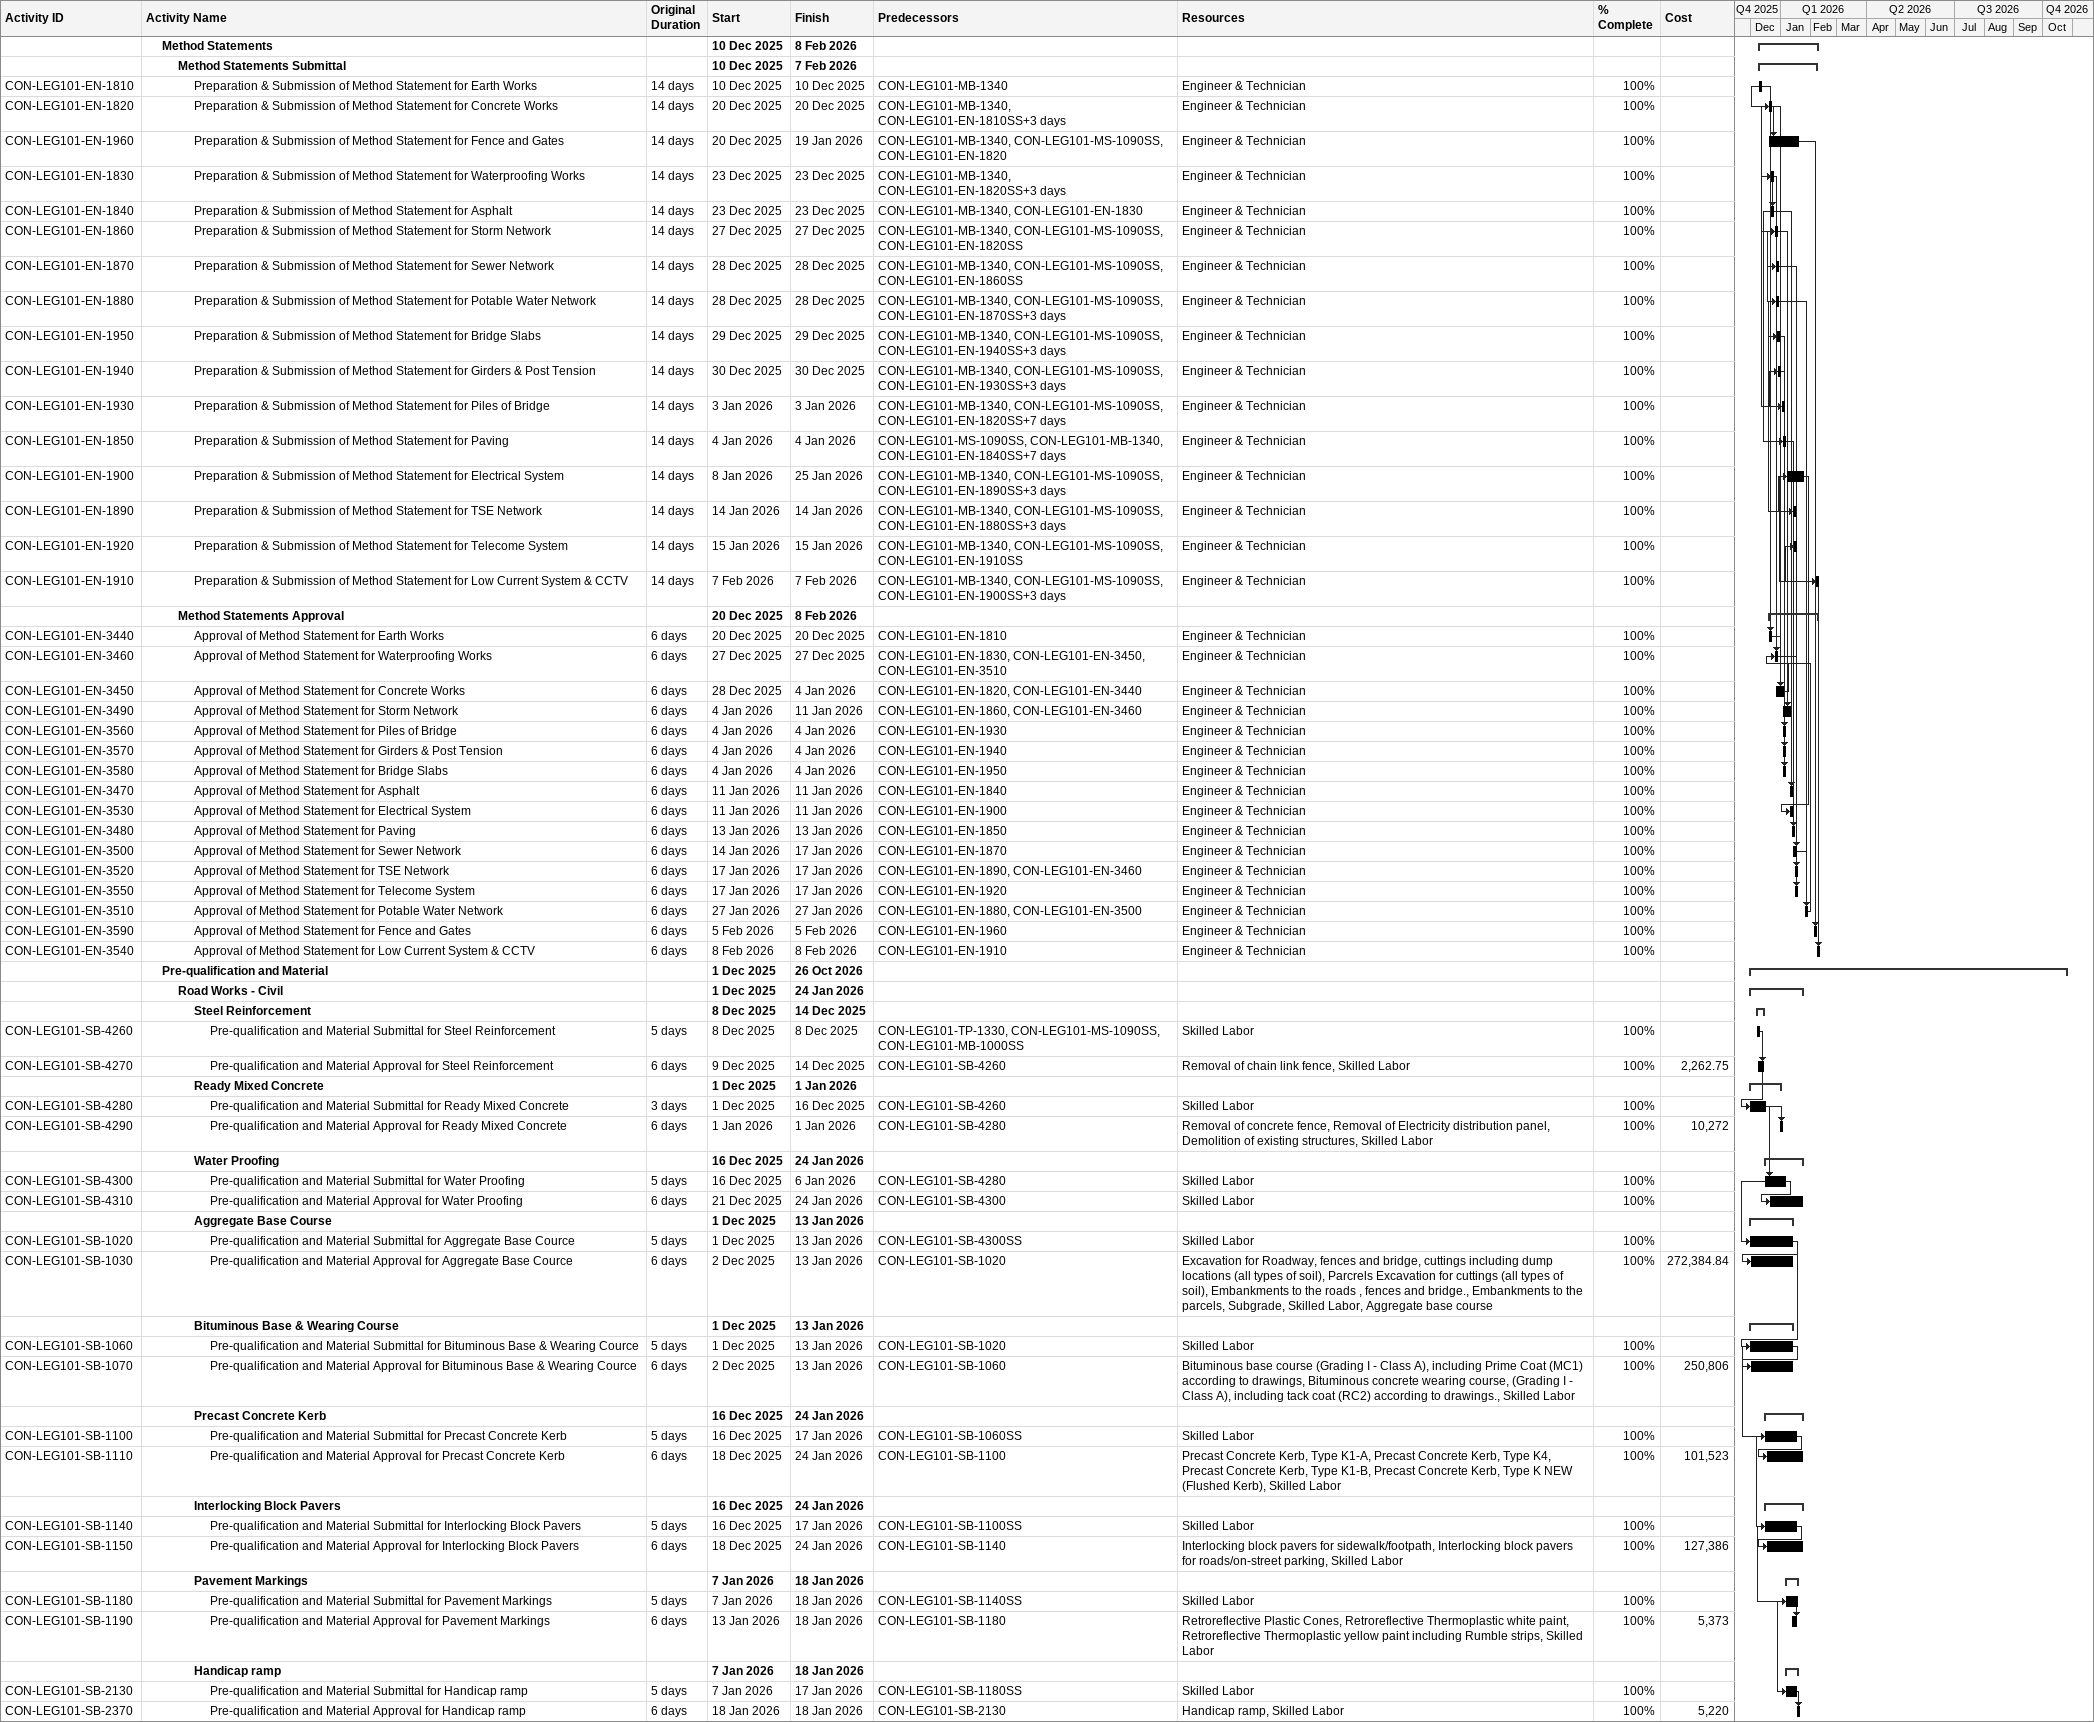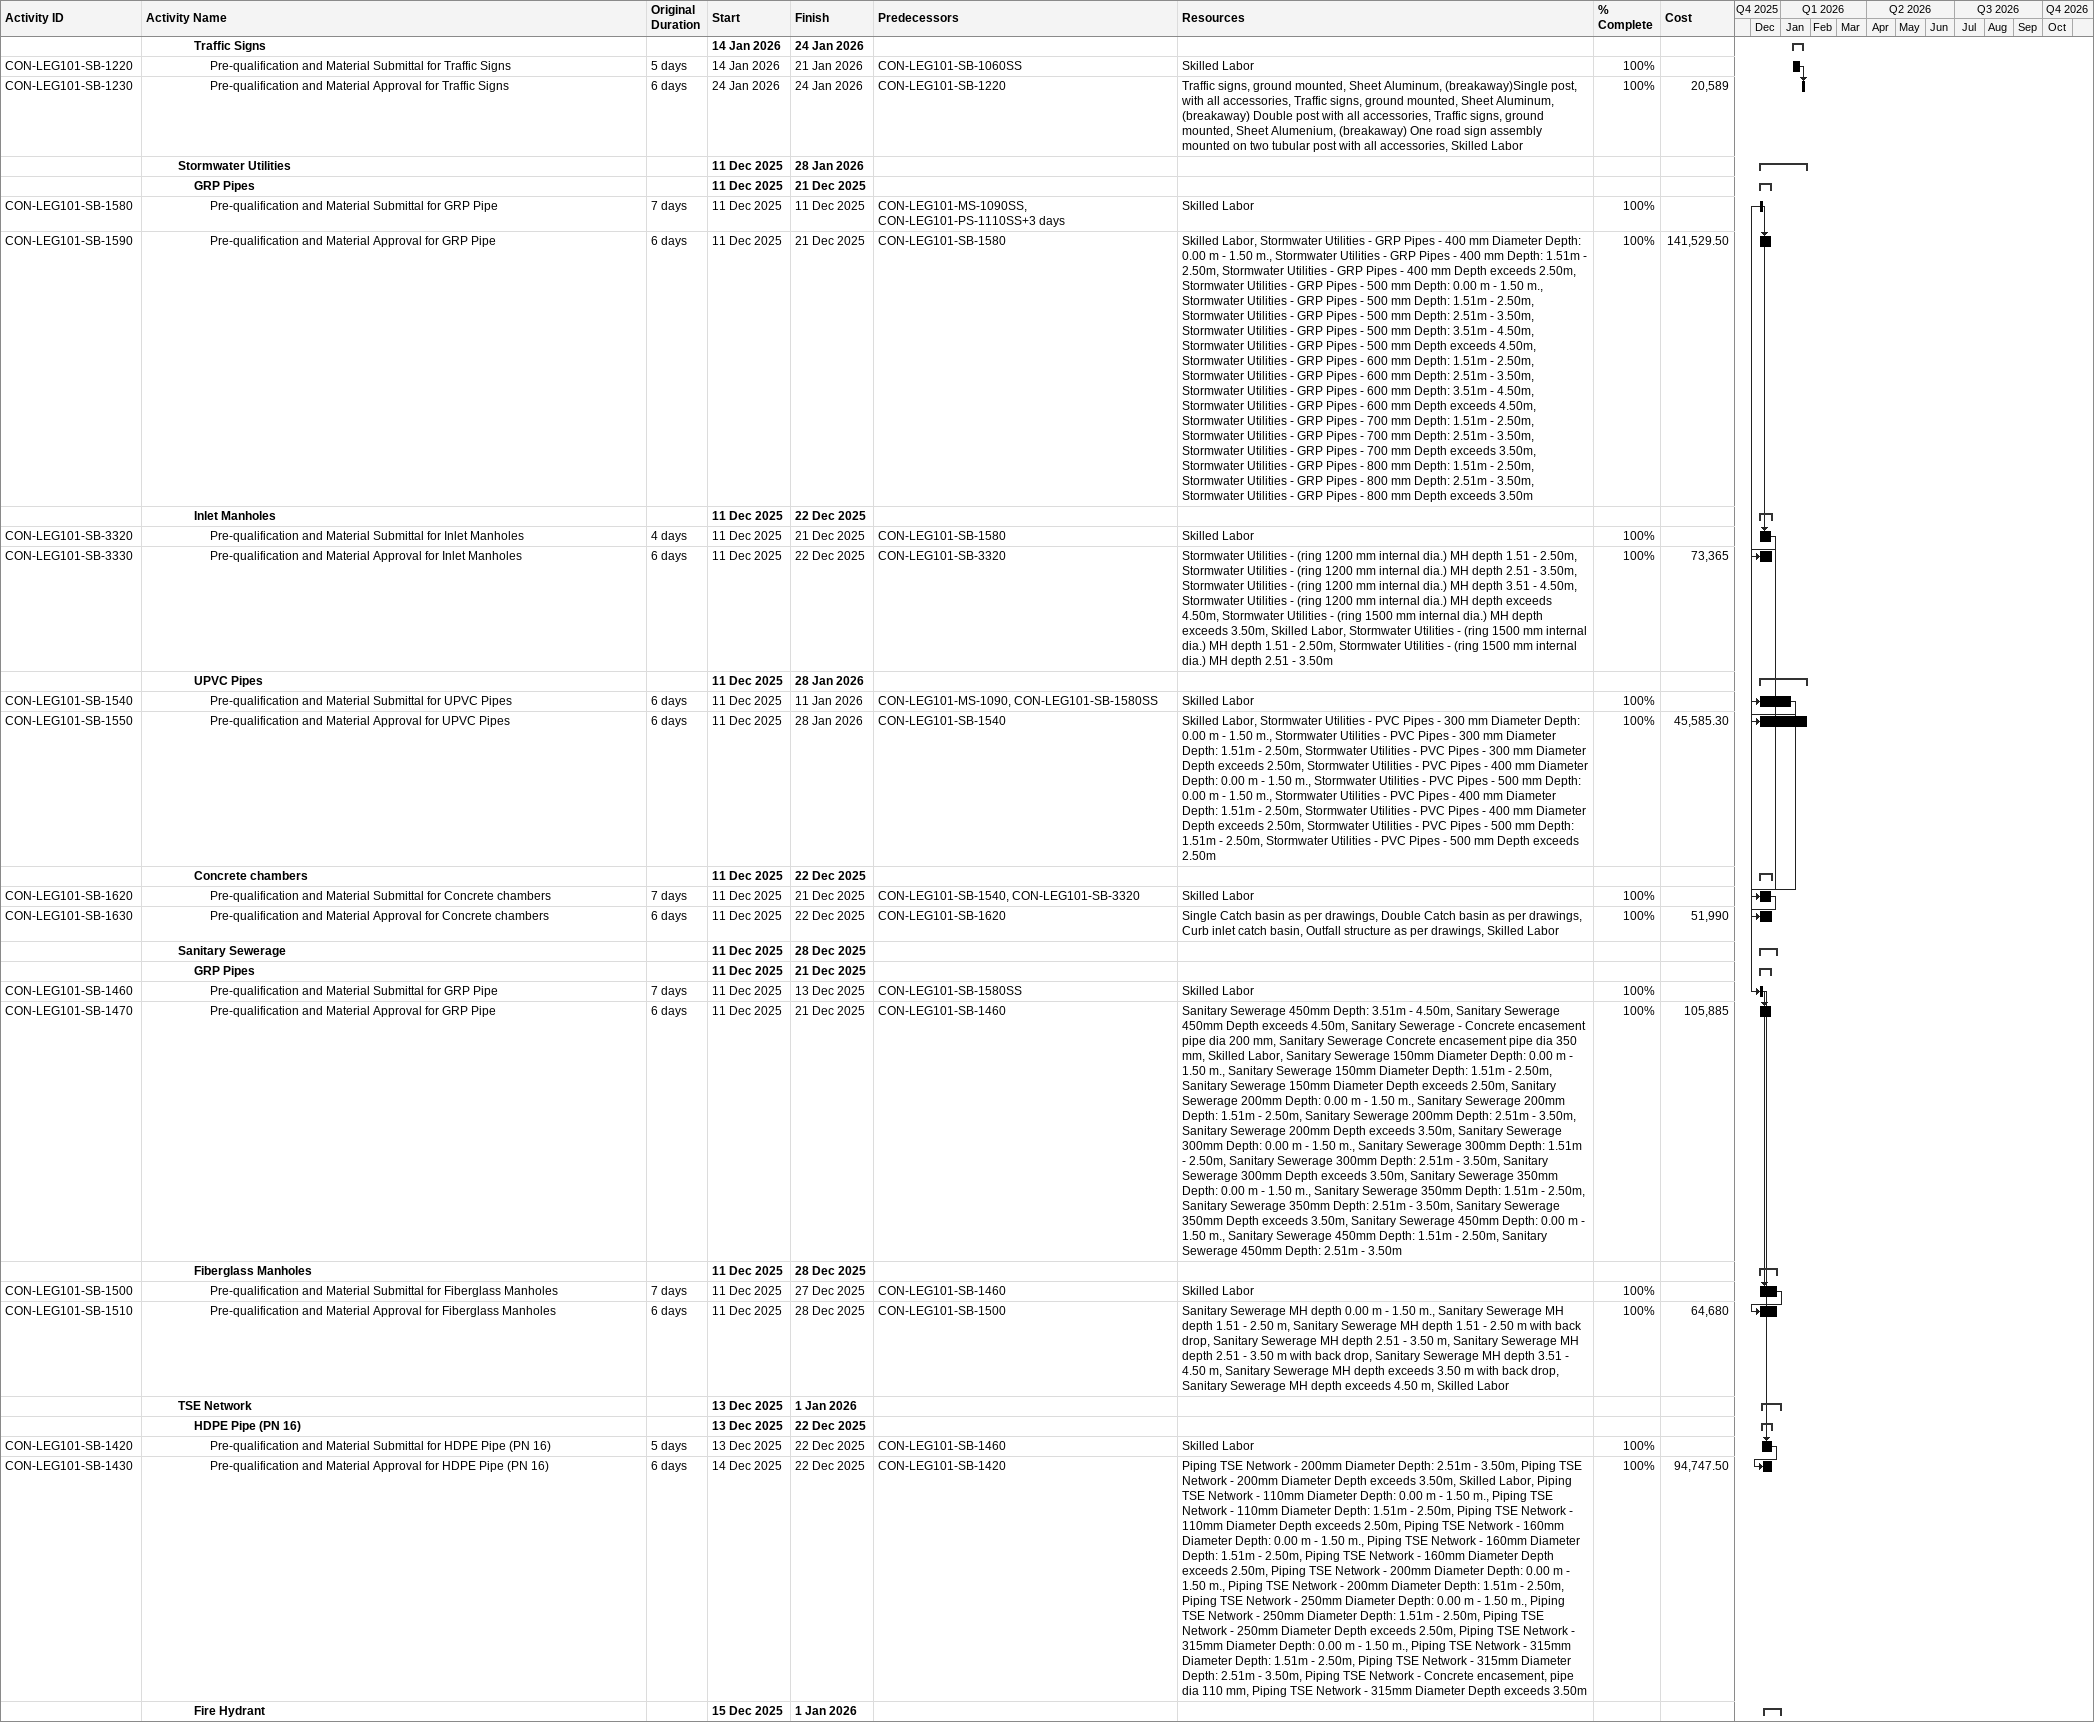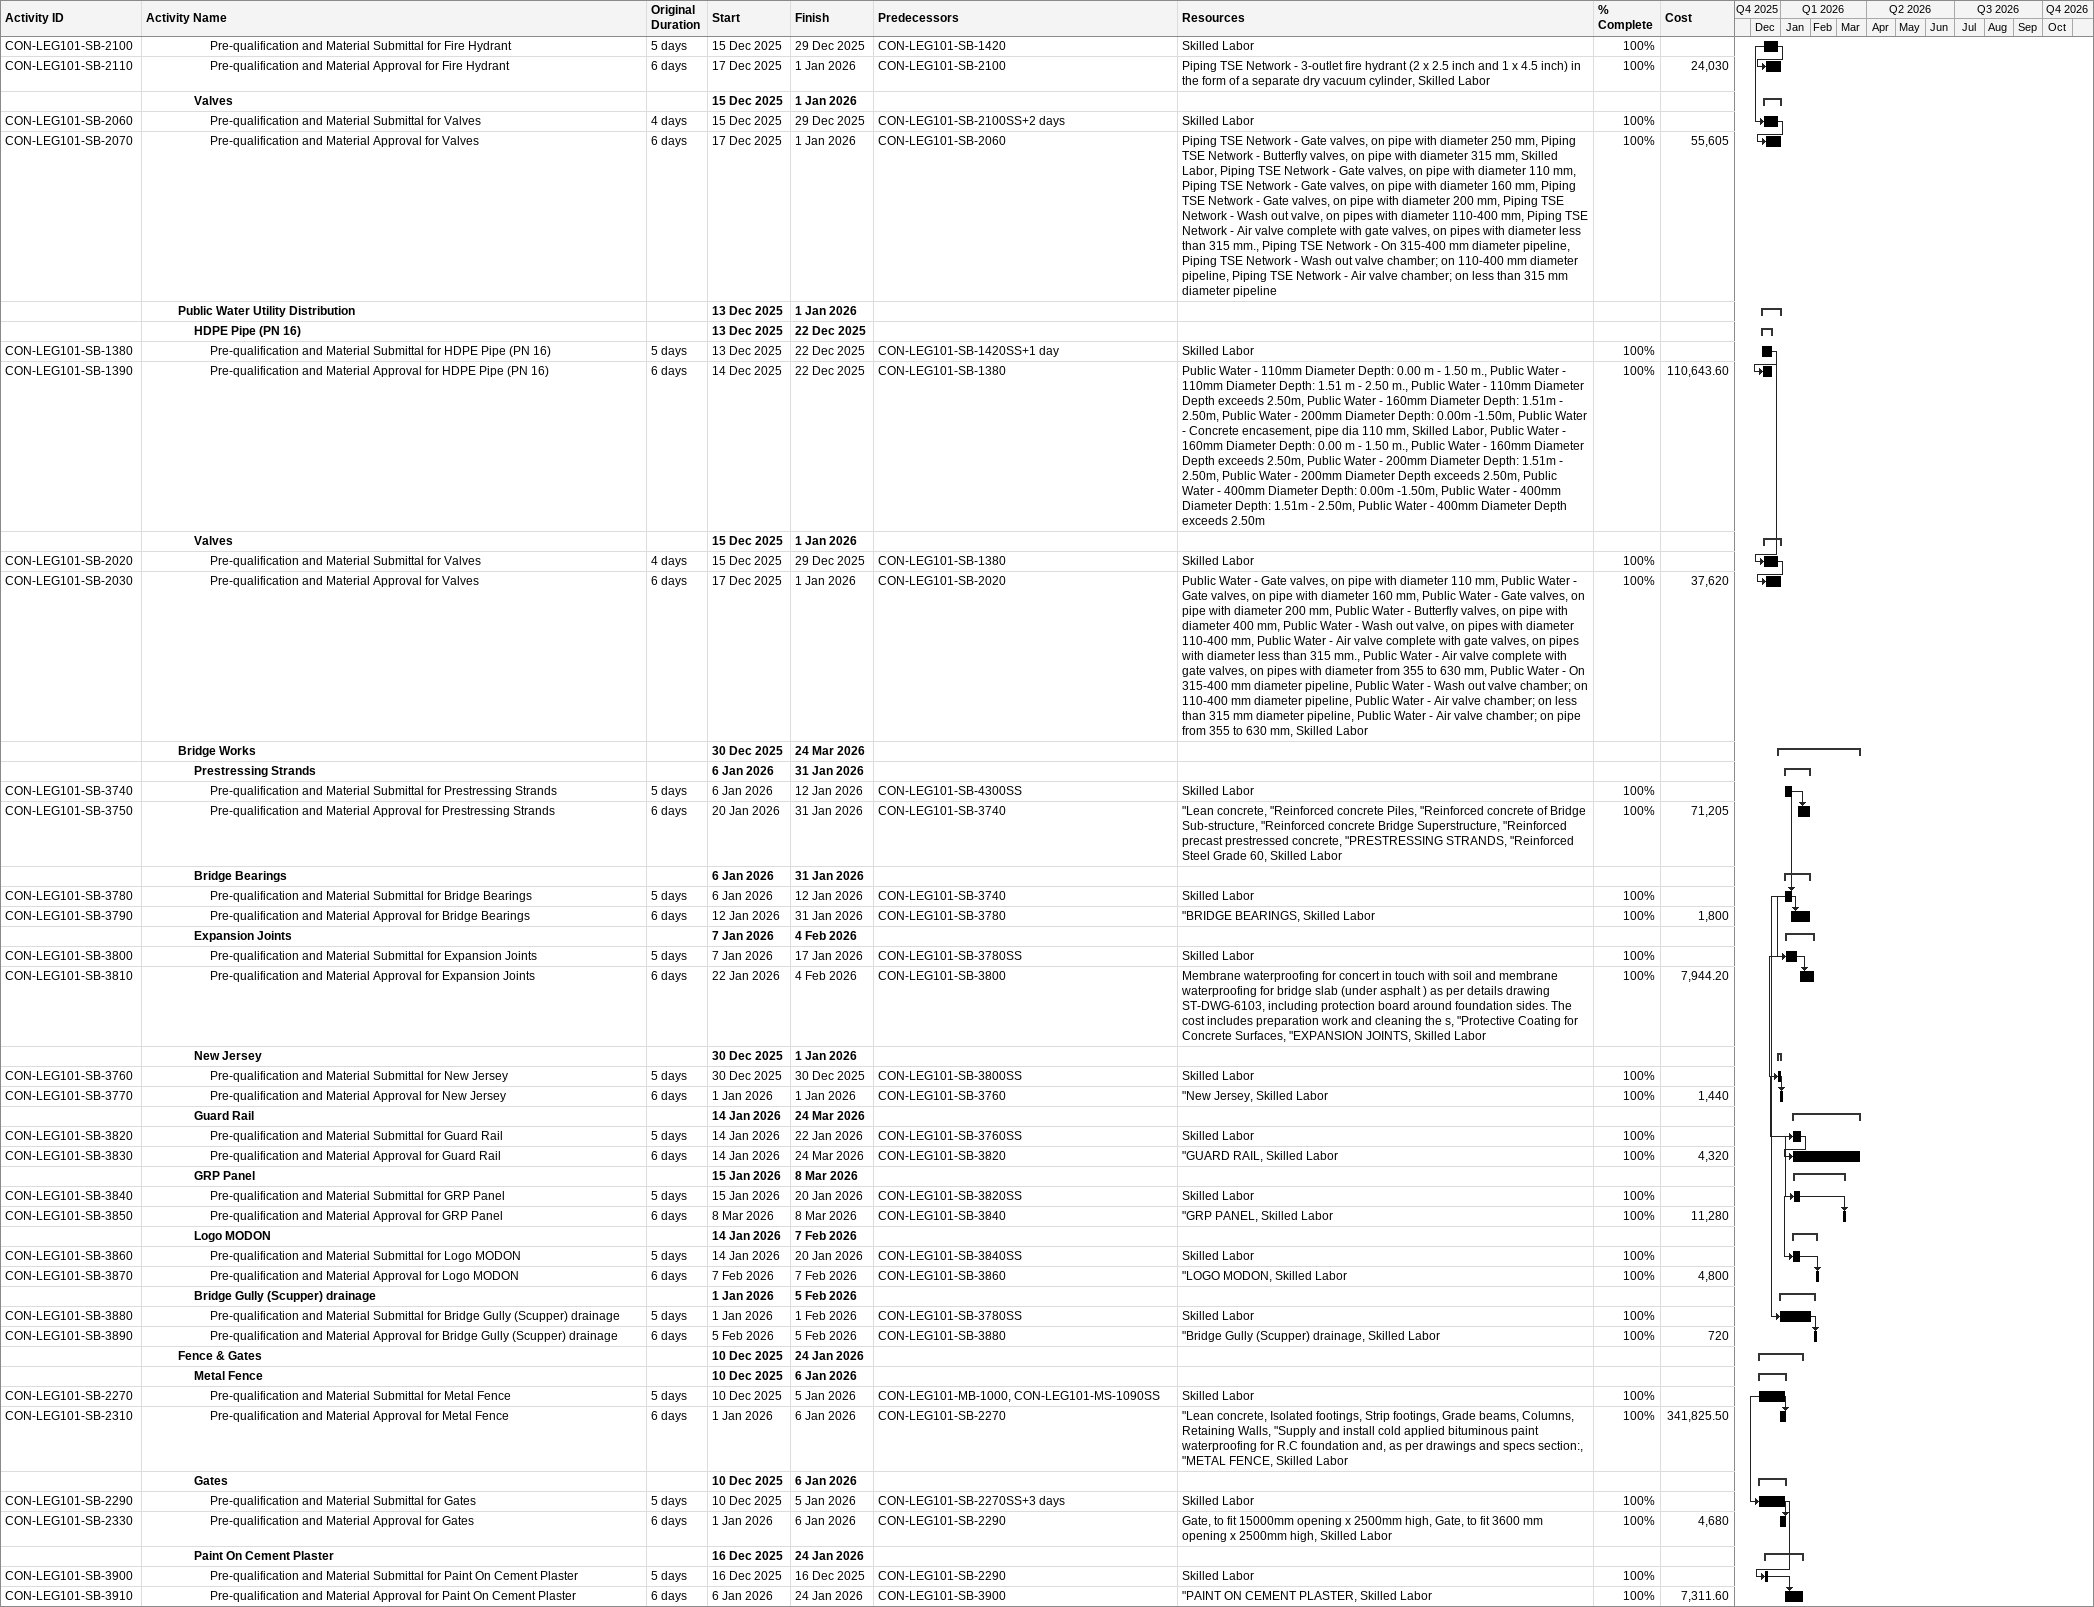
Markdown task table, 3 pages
| ID | Level | Task | Original duration | Start | Finish | Predecessors | Resources | % complete | Cost |
|---|---|---|---|---|---|---|---|---|---|
|  | 2 | **Method Statements** |  | 2025-12-10 | 2026-02-08 |  |  |  |  |
|  | 3 | **Method Statements Submittal** |  | 2025-12-10 | 2026-02-07 |  |  |  |  |
| CON-LEG101-EN-1810 | 4 | Preparation & Submission of Method Statement for Earth Works | 14d | 2025-12-10 | 2025-12-10 | CON-LEG101-MB-1340 | Engineer & Technician | 100 |  |
| CON-LEG101-EN-1820 | 4 | Preparation & Submission of Method Statement for Concrete Works | 14d | 2025-12-20 | 2025-12-20 | CON-LEG101-MB-1340, CON-LEG101-EN-1810SS+3d | Engineer & Technician | 100 |  |
| CON-LEG101-EN-1960 | 4 | Preparation & Submission of Method Statement for Fence and Gates | 14d | 2025-12-20 | 2026-01-19 | CON-LEG101-MB-1340, CON-LEG101-MS-1090SS, CON-LEG101-EN-1820 | Engineer & Technician | 100 |  |
| CON-LEG101-EN-1830 | 4 | Preparation & Submission of Method Statement for Waterproofing Works | 14d | 2025-12-23 | 2025-12-23 | CON-LEG101-MB-1340, CON-LEG101-EN-1820SS+3d | Engineer & Technician | 100 |  |
| CON-LEG101-EN-1840 | 4 | Preparation & Submission of Method Statement for Asphalt | 14d | 2025-12-23 | 2025-12-23 | CON-LEG101-MB-1340, CON-LEG101-EN-1830 | Engineer & Technician | 100 |  |
| CON-LEG101-EN-1860 | 4 | Preparation & Submission of Method Statement for Storm Network | 14d | 2025-12-27 | 2025-12-27 | CON-LEG101-MB-1340, CON-LEG101-MS-1090SS, CON-LEG101-EN-1820SS | Engineer & Technician | 100 |  |
| CON-LEG101-EN-1870 | 4 | Preparation & Submission of Method Statement for Sewer Network | 14d | 2025-12-28 | 2025-12-28 | CON-LEG101-MB-1340, CON-LEG101-MS-1090SS, CON-LEG101-EN-1860SS | Engineer & Technician | 100 |  |
| CON-LEG101-EN-1880 | 4 | Preparation & Submission of Method Statement for Potable Water Network | 14d | 2025-12-28 | 2025-12-28 | CON-LEG101-MB-1340, CON-LEG101-MS-1090SS, CON-LEG101-EN-1870SS+3d | Engineer & Technician | 100 |  |
| CON-LEG101-EN-1950 | 4 | Preparation & Submission of Method Statement for Bridge Slabs | 14d | 2025-12-29 | 2025-12-29 | CON-LEG101-MB-1340, CON-LEG101-MS-1090SS, CON-LEG101-EN-1940SS+3d | Engineer & Technician | 100 |  |
| CON-LEG101-EN-1940 | 4 | Preparation & Submission of Method Statement for Girders & Post Tension | 14d | 2025-12-30 | 2025-12-30 | CON-LEG101-MB-1340, CON-LEG101-MS-1090SS, CON-LEG101-EN-1930SS+3d | Engineer & Technician | 100 |  |
| CON-LEG101-EN-1930 | 4 | Preparation & Submission of Method Statement for Piles of Bridge | 14d | 2026-01-03 | 2026-01-03 | CON-LEG101-MB-1340, CON-LEG101-MS-1090SS, CON-LEG101-EN-1820SS+7d | Engineer & Technician | 100 |  |
| CON-LEG101-EN-1850 | 4 | Preparation & Submission of Method Statement for Paving | 14d | 2026-01-04 | 2026-01-04 | CON-LEG101-MS-1090SS, CON-LEG101-MB-1340, CON-LEG101-EN-1840SS+7d | Engineer & Technician | 100 |  |
| CON-LEG101-EN-1900 | 4 | Preparation & Submission of Method Statement for Electrical System | 14d | 2026-01-08 | 2026-01-25 | CON-LEG101-MB-1340, CON-LEG101-MS-1090SS, CON-LEG101-EN-1890SS+3d | Engineer & Technician | 100 |  |
| CON-LEG101-EN-1890 | 4 | Preparation & Submission of Method Statement for TSE Network | 14d | 2026-01-14 | 2026-01-14 | CON-LEG101-MB-1340, CON-LEG101-MS-1090SS, CON-LEG101-EN-1880SS+3d | Engineer & Technician | 100 |  |
| CON-LEG101-EN-1920 | 4 | Preparation & Submission of Method Statement for Telecome System | 14d | 2026-01-15 | 2026-01-15 | CON-LEG101-MB-1340, CON-LEG101-MS-1090SS, CON-LEG101-EN-1910SS | Engineer & Technician | 100 |  |
| CON-LEG101-EN-1910 | 4 | Preparation & Submission of Method Statement for Low Current System & CCTV | 14d | 2026-02-07 | 2026-02-07 | CON-LEG101-MB-1340, CON-LEG101-MS-1090SS, CON-LEG101-EN-1900SS+3d | Engineer & Technician | 100 |  |
|  | 3 | **Method Statements Approval** |  | 2025-12-20 | 2026-02-08 |  |  |  |  |
| CON-LEG101-EN-3440 | 4 | Approval of Method Statement for Earth Works | 6d | 2025-12-20 | 2025-12-20 | CON-LEG101-EN-1810 | Engineer & Technician | 100 |  |
| CON-LEG101-EN-3460 | 4 | Approval of Method Statement for Waterproofing Works | 6d | 2025-12-27 | 2025-12-27 | CON-LEG101-EN-1830, CON-LEG101-EN-3450, CON-LEG101-EN-3510 | Engineer & Technician | 100 |  |
| CON-LEG101-EN-3450 | 4 | Approval of Method Statement for Concrete Works | 6d | 2025-12-28 | 2026-01-04 | CON-LEG101-EN-1820, CON-LEG101-EN-3440 | Engineer & Technician | 100 |  |
| CON-LEG101-EN-3490 | 4 | Approval of Method Statement for Storm Network | 6d | 2026-01-04 | 2026-01-11 | CON-LEG101-EN-1860, CON-LEG101-EN-3460 | Engineer & Technician | 100 |  |
| CON-LEG101-EN-3560 | 4 | Approval of Method Statement for Piles of Bridge | 6d | 2026-01-04 | 2026-01-04 | CON-LEG101-EN-1930 | Engineer & Technician | 100 |  |
| CON-LEG101-EN-3570 | 4 | Approval of Method Statement for Girders & Post Tension | 6d | 2026-01-04 | 2026-01-04 | CON-LEG101-EN-1940 | Engineer & Technician | 100 |  |
| CON-LEG101-EN-3580 | 4 | Approval of Method Statement for Bridge Slabs | 6d | 2026-01-04 | 2026-01-04 | CON-LEG101-EN-1950 | Engineer & Technician | 100 |  |
| CON-LEG101-EN-3470 | 4 | Approval of Method Statement for Asphalt | 6d | 2026-01-11 | 2026-01-11 | CON-LEG101-EN-1840 | Engineer & Technician | 100 |  |
| CON-LEG101-EN-3530 | 4 | Approval of Method Statement for Electrical System | 6d | 2026-01-11 | 2026-01-11 | CON-LEG101-EN-1900 | Engineer & Technician | 100 |  |
| CON-LEG101-EN-3480 | 4 | Approval of Method Statement for Paving | 6d | 2026-01-13 | 2026-01-13 | CON-LEG101-EN-1850 | Engineer & Technician | 100 |  |
| CON-LEG101-EN-3500 | 4 | Approval of Method Statement for Sewer Network | 6d | 2026-01-14 | 2026-01-17 | CON-LEG101-EN-1870 | Engineer & Technician | 100 |  |
| CON-LEG101-EN-3520 | 4 | Approval of Method Statement for TSE Network | 6d | 2026-01-17 | 2026-01-17 | CON-LEG101-EN-1890, CON-LEG101-EN-3460 | Engineer & Technician | 100 |  |
| CON-LEG101-EN-3550 | 4 | Approval of Method Statement for Telecome System | 6d | 2026-01-17 | 2026-01-17 | CON-LEG101-EN-1920 | Engineer & Technician | 100 |  |
| CON-LEG101-EN-3510 | 4 | Approval of Method Statement for Potable Water Network | 6d | 2026-01-27 | 2026-01-27 | CON-LEG101-EN-1880, CON-LEG101-EN-3500 | Engineer & Technician | 100 |  |
| CON-LEG101-EN-3590 | 4 | Approval of Method Statement for Fence and Gates | 6d | 2026-02-05 | 2026-02-05 | CON-LEG101-EN-1960 | Engineer & Technician | 100 |  |
| CON-LEG101-EN-3540 | 4 | Approval of Method Statement for Low Current System & CCTV | 6d | 2026-02-08 | 2026-02-08 | CON-LEG101-EN-1910 | Engineer & Technician | 100 |  |
|  | 2 | **Pre-qualification and Material** |  | 2025-12-01 | 2026-10-26 |  |  |  |  |
|  | 3 | **Road Works - Civil** |  | 2025-12-01 | 2026-01-24 |  |  |  |  |
|  | 4 | **Steel Reinforcement** |  | 2025-12-08 | 2025-12-14 |  |  |  |  |
| CON-LEG101-SB-4260 | 5 | Pre-qualification and Material Submittal for Steel Reinforcement | 5d | 2025-12-08 | 2025-12-08 | CON-LEG101-TP-1330, CON-LEG101-MS-1090SS, CON-LEG101-MB-1000SS | Skilled Labor | 100 |  |
| CON-LEG101-SB-4270 | 5 | Pre-qualification and Material Approval for Steel Reinforcement | 6d | 2025-12-09 | 2025-12-14 | CON-LEG101-SB-4260 | Removal of chain link fence, Skilled Labor | 100 | 2262.75 |
|  | 4 | **Ready Mixed Concrete** |  | 2025-12-01 | 2026-01-01 |  |  |  |  |
| CON-LEG101-SB-4280 | 5 | Pre-qualification and Material Submittal for Ready Mixed Concrete | 3d | 2025-12-01 | 2025-12-16 | CON-LEG101-SB-4260 | Skilled Labor | 100 |  |
| CON-LEG101-SB-4290 | 5 | Pre-qualification and Material Approval for Ready Mixed Concrete | 6d | 2026-01-01 | 2026-01-01 | CON-LEG101-SB-4280 | Removal of concrete fence, Removal of Electricity distribution panel, Demolition of existing structures, Skilled Labor | 100 | 10272 |
|  | 4 | **Water Proofing** |  | 2025-12-16 | 2026-01-24 |  |  |  |  |
| CON-LEG101-SB-4300 | 5 | Pre-qualification and Material Submittal for Water Proofing | 5d | 2025-12-16 | 2026-01-06 | CON-LEG101-SB-4280 | Skilled Labor | 100 |  |
| CON-LEG101-SB-4310 | 5 | Pre-qualification and Material Approval for Water Proofing | 6d | 2025-12-21 | 2026-01-24 | CON-LEG101-SB-4300 | Skilled Labor | 100 |  |
|  | 4 | **Aggregate Base Course** |  | 2025-12-01 | 2026-01-13 |  |  |  |  |
| CON-LEG101-SB-1020 | 5 | Pre-qualification and Material Submittal for Aggregate Base Cource | 5d | 2025-12-01 | 2026-01-13 | CON-LEG101-SB-4300SS | Skilled Labor | 100 |  |
| CON-LEG101-SB-1030 | 5 | Pre-qualification and Material Approval for Aggregate Base Cource | 6d | 2025-12-02 | 2026-01-13 | CON-LEG101-SB-1020 | Excavation for Roadway, fences and bridge, cuttings including dump locations (all types of soil), Parcrels Excavation for cuttings (all types of soil), Embankments to the roads , fences and bridge., Embankments to the parcels, Subgrade, Skilled Labor, Aggregate base course | 100 | 272384.84 |
|  | 4 | **Bituminous Base & Wearing Course** |  | 2025-12-01 | 2026-01-13 |  |  |  |  |
| CON-LEG101-SB-1060 | 5 | Pre-qualification and Material Submittal for Bituminous Base & Wearing Cource | 5d | 2025-12-01 | 2026-01-13 | CON-LEG101-SB-1020 | Skilled Labor | 100 |  |
| CON-LEG101-SB-1070 | 5 | Pre-qualification and Material Approval for Bituminous Base & Wearing Cource | 6d | 2025-12-02 | 2026-01-13 | CON-LEG101-SB-1060 | Bituminous base course (Grading I - Class A), including Prime Coat (MC1) according to drawings, Bituminous concrete wearing course, (Grading I - Class A), including tack coat (RC2) according to drawings., Skilled Labor | 100 | 250806 |
|  | 4 | **Precast Concrete Kerb** |  | 2025-12-16 | 2026-01-24 |  |  |  |  |
| CON-LEG101-SB-1100 | 5 | Pre-qualification and Material Submittal for Precast Concrete Kerb | 5d | 2025-12-16 | 2026-01-17 | CON-LEG101-SB-1060SS | Skilled Labor | 100 |  |
| CON-LEG101-SB-1110 | 5 | Pre-qualification and Material Approval for Precast Concrete Kerb | 6d | 2025-12-18 | 2026-01-24 | CON-LEG101-SB-1100 | Precast Concrete Kerb, Type K1-A, Precast Concrete Kerb, Type K4, Precast Concrete Kerb, Type K1-B, Precast Concrete Kerb, Type K NEW (Flushed Kerb), Skilled Labor | 100 | 101523 |
|  | 4 | **Interlocking Block Pavers** |  | 2025-12-16 | 2026-01-24 |  |  |  |  |
| CON-LEG101-SB-1140 | 5 | Pre-qualification and Material Submittal for Interlocking Block Pavers | 5d | 2025-12-16 | 2026-01-17 | CON-LEG101-SB-1100SS | Skilled Labor | 100 |  |
| CON-LEG101-SB-1150 | 5 | Pre-qualification and Material Approval for Interlocking Block Pavers | 6d | 2025-12-18 | 2026-01-24 | CON-LEG101-SB-1140 | Interlocking block pavers for sidewalk/footpath, Interlocking block pavers for roads/on-street parking, Skilled Labor | 100 | 127386 |
|  | 4 | **Pavement Markings** |  | 2026-01-07 | 2026-01-18 |  |  |  |  |
| CON-LEG101-SB-1180 | 5 | Pre-qualification and Material Submittal for Pavement Markings | 5d | 2026-01-07 | 2026-01-18 | CON-LEG101-SB-1140SS | Skilled Labor | 100 |  |
| CON-LEG101-SB-1190 | 5 | Pre-qualification and Material Approval for Pavement Markings | 6d | 2026-01-13 | 2026-01-18 | CON-LEG101-SB-1180 | Retroreflective Plastic Cones, Retroreflective Thermoplastic white paint, Retroreflective Thermoplastic yellow paint including Rumble strips, Skilled Labor | 100 | 5373 |
|  | 4 | **Handicap ramp** |  | 2026-01-07 | 2026-01-18 |  |  |  |  |
| CON-LEG101-SB-2130 | 5 | Pre-qualification and Material Submittal for Handicap ramp | 5d | 2026-01-07 | 2026-01-17 | CON-LEG101-SB-1180SS | Skilled Labor | 100 |  |
| CON-LEG101-SB-2370 | 5 | Pre-qualification and Material Approval for Handicap ramp | 6d | 2026-01-18 | 2026-01-18 | CON-LEG101-SB-2130 | Handicap ramp, Skilled Labor | 100 | 5220 |
|  | 4 | **Traffic Signs** |  | 2026-01-14 | 2026-01-24 |  |  |  |  |
| CON-LEG101-SB-1220 | 5 | Pre-qualification and Material Submittal for Traffic Signs | 5d | 2026-01-14 | 2026-01-21 | CON-LEG101-SB-1060SS | Skilled Labor | 100 |  |
| CON-LEG101-SB-1230 | 5 | Pre-qualification and Material Approval for Traffic Signs | 6d | 2026-01-24 | 2026-01-24 | CON-LEG101-SB-1220 | Traffic signs, ground mounted, Sheet Aluminum, (breakaway)Single post, with all accessories, Traffic signs, ground mounted, Sheet Aluminum, (breakaway) Double post with all accessories, Traffic signs, ground mounted, Sheet Alumenium, (breakaway) One road sign assembly mounted on two tubular post with all accessories, Skilled Labor | 100 | 20589 |
|  | 3 | **Stormwater Utilities** |  | 2025-12-11 | 2026-01-28 |  |  |  |  |
|  | 4 | **GRP Pipes** |  | 2025-12-11 | 2025-12-21 |  |  |  |  |
| CON-LEG101-SB-1580 | 5 | Pre-qualification and Material Submittal for GRP Pipe | 7d | 2025-12-11 | 2025-12-11 | CON-LEG101-MS-1090SS, CON-LEG101-PS-1110SS+3d | Skilled Labor | 100 |  |
| CON-LEG101-SB-1590 | 5 | Pre-qualification and Material Approval for GRP Pipe | 6d | 2025-12-11 | 2025-12-21 | CON-LEG101-SB-1580 | Skilled Labor, Stormwater Utilities - GRP Pipes - 400 mm Diameter Depth: 0.00 m - 1.50 m., Stormwater Utilities - GRP Pipes - 400 mm Depth: 1.51m - 2.50m, Stormwater Utilities - GRP Pipes - 400 mm Depth exceeds 2.50m, Stormwater Utilities - GRP Pipes - 500 mm Depth: 0.00 m - 1.50 m., Stormwater Utilities - GRP Pipes - 500 mm Depth: 1.51m - 2.50m, Stormwater Utilities - GRP Pipes - 500 mm Depth: 2.51m - 3.50m, Stormwater Utilities - GRP Pipes - 500 mm Depth: 3.51m - 4.50m, Stormwater Utilities - GRP Pipes - 500 mm Depth exceeds 4.50m, Stormwater Utilities - GRP Pipes - 600 mm Depth: 1.51m - 2.50m, Stormwater Utilities - GRP Pipes - 600 mm Depth: 2.51m - 3.50m, Stormwater Utilities - GRP Pipes - 600 mm Depth: 3.51m - 4.50m, Stormwater Utilities - GRP Pipes - 600 mm Depth exceeds 4.50m, Stormwater Utilities - GRP Pipes - 700 mm Depth: 1.51m - 2.50m, Stormwater Utilities - GRP Pipes - 700 mm Depth: 2.51m - 3.50m, Stormwater Utilities - GRP Pipes - 700 mm Depth exceeds 3.50m, Stormwater Utilities - GRP Pipes - 800 mm Depth: 1.51m - 2.50m, Stormwater Utilities - GRP Pipes - 800 mm Depth: 2.51m - 3.50m, Stormwater Utilities - GRP Pipes - 800 mm Depth exceeds 3.50m | 100 | 141529.50 |
|  | 4 | **Inlet Manholes** |  | 2025-12-11 | 2025-12-22 |  |  |  |  |
| CON-LEG101-SB-3320 | 5 | Pre-qualification and Material Submittal for Inlet Manholes | 4d | 2025-12-11 | 2025-12-21 | CON-LEG101-SB-1580 | Skilled Labor | 100 |  |
| CON-LEG101-SB-3330 | 5 | Pre-qualification and Material Approval for Inlet Manholes | 6d | 2025-12-11 | 2025-12-22 | CON-LEG101-SB-3320 | Stormwater Utilities - (ring 1200 mm internal dia.) MH depth 1.51 - 2.50m, Stormwater Utilities - (ring 1200 mm internal dia.) MH depth 2.51 - 3.50m, Stormwater Utilities - (ring 1200 mm internal dia.) MH depth 3.51 - 4.50m, Stormwater Utilities - (ring 1200 mm internal dia.) MH depth exceeds 4.50m, Stormwater Utilities - (ring 1500 mm internal dia.) MH depth exceeds 3.50m, Skilled Labor, Stormwater Utilities - (ring 1500 mm internal dia.) MH depth 1.51 - 2.50m, Stormwater Utilities - (ring 1500 mm internal dia.) MH depth 2.51 - 3.50m | 100 | 73365 |
|  | 4 | **UPVC Pipes** |  | 2025-12-11 | 2026-01-28 |  |  |  |  |
| CON-LEG101-SB-1540 | 5 | Pre-qualification and Material Submittal for UPVC Pipes | 6d | 2025-12-11 | 2026-01-11 | CON-LEG101-MS-1090, CON-LEG101-SB-1580SS | Skilled Labor | 100 |  |
| CON-LEG101-SB-1550 | 5 | Pre-qualification and Material Approval for UPVC Pipes | 6d | 2025-12-11 | 2026-01-28 | CON-LEG101-SB-1540 | Skilled Labor, Stormwater Utilities - PVC Pipes - 300 mm Diameter Depth: 0.00 m - 1.50 m., Stormwater Utilities - PVC Pipes - 300 mm Diameter Depth: 1.51m - 2.50m, Stormwater Utilities - PVC Pipes - 300 mm Diameter Depth exceeds 2.50m, Stormwater Utilities - PVC Pipes - 400 mm Diameter Depth: 0.00 m - 1.50 m., Stormwater Utilities - PVC Pipes - 500 mm Depth: 0.00 m - 1.50 m., Stormwater Utilities - PVC Pipes - 400 mm Diameter Depth: 1.51m - 2.50m, Stormwater Utilities - PVC Pipes - 400 mm Diameter Depth exceeds 2.50m, Stormwater Utilities - PVC Pipes - 500 mm Depth: 1.51m - 2.50m, Stormwater Utilities - PVC Pipes - 500 mm Depth exceeds 2.50m | 100 | 45585.30 |
|  | 4 | **Concrete chambers** |  | 2025-12-11 | 2025-12-22 |  |  |  |  |
| CON-LEG101-SB-1620 | 5 | Pre-qualification and Material Submittal for Concrete chambers | 7d | 2025-12-11 | 2025-12-21 | CON-LEG101-SB-1540, CON-LEG101-SB-3320 | Skilled Labor | 100 |  |
| CON-LEG101-SB-1630 | 5 | Pre-qualification and Material Approval for Concrete chambers | 6d | 2025-12-11 | 2025-12-22 | CON-LEG101-SB-1620 | Single Catch basin as per drawings, Double Catch basin as per drawings, Curb inlet catch basin, Outfall structure as per drawings, Skilled Labor | 100 | 51990 |
|  | 3 | **Sanitary Sewerage** |  | 2025-12-11 | 2025-12-28 |  |  |  |  |
|  | 4 | **GRP Pipes** |  | 2025-12-11 | 2025-12-21 |  |  |  |  |
| CON-LEG101-SB-1460 | 5 | Pre-qualification and Material Submittal for GRP Pipe | 7d | 2025-12-11 | 2025-12-13 | CON-LEG101-SB-1580SS | Skilled Labor | 100 |  |
| CON-LEG101-SB-1470 | 5 | Pre-qualification and Material Approval for GRP Pipe | 6d | 2025-12-11 | 2025-12-21 | CON-LEG101-SB-1460 | Sanitary Sewerage 450mm Depth: 3.51m - 4.50m, Sanitary Sewerage 450mm Depth exceeds 4.50m, Sanitary Sewerage - Concrete encasement pipe dia 200 mm, Sanitary Sewerage Concrete encasement pipe dia 350 mm, Skilled Labor, Sanitary Sewerage 150mm Diameter Depth: 0.00 m - 1.50 m., Sanitary Sewerage 150mm Diameter Depth: 1.51m - 2.50m, Sanitary Sewerage 150mm Diameter Depth exceeds 2.50m, Sanitary Sewerage 200mm Depth: 0.00 m - 1.50 m., Sanitary Sewerage 200mm Depth: 1.51m - 2.50m, Sanitary Sewerage 200mm Depth: 2.51m - 3.50m, Sanitary Sewerage 200mm Depth exceeds 3.50m, Sanitary Sewerage 300mm Depth: 0.00 m - 1.50 m., Sanitary Sewerage 300mm Depth: 1.51m - 2.50m, Sanitary Sewerage 300mm Depth: 2.51m - 3.50m, Sanitary Sewerage 300mm Depth exceeds 3.50m, Sanitary Sewerage 350mm Depth: 0.00 m - 1.50 m., Sanitary Sewerage 350mm Depth: 1.51m - 2.50m, Sanitary Sewerage 350mm Depth: 2.51m - 3.50m, Sanitary Sewerage 350mm Depth exceeds 3.50m, Sanitary Sewerage 450mm Depth: 0.00 m - 1.50 m., Sanitary Sewerage 450mm Depth: 1.51m - 2.50m, Sanitary Sewerage 450mm Depth: 2.51m - 3.50m | 100 | 105885 |
|  | 4 | **Fiberglass Manholes** |  | 2025-12-11 | 2025-12-28 |  |  |  |  |
| CON-LEG101-SB-1500 | 5 | Pre-qualification and Material Submittal for Fiberglass Manholes | 7d | 2025-12-11 | 2025-12-27 | CON-LEG101-SB-1460 | Skilled Labor | 100 |  |
| CON-LEG101-SB-1510 | 5 | Pre-qualification and Material Approval for Fiberglass Manholes | 6d | 2025-12-11 | 2025-12-28 | CON-LEG101-SB-1500 | Sanitary Sewerage MH depth 0.00 m - 1.50 m., Sanitary Sewerage MH depth 1.51 - 2.50 m, Sanitary Sewerage MH depth 1.51 - 2.50 m with back drop, Sanitary Sewerage MH depth 2.51 - 3.50 m, Sanitary Sewerage MH depth 2.51 - 3.50 m with back drop, Sanitary Sewerage MH depth 3.51 - 4.50 m, Sanitary Sewerage MH depth exceeds 3.50 m with back drop, Sanitary Sewerage MH depth exceeds 4.50 m, Skilled Labor | 100 | 64680 |
|  | 3 | **TSE Network** |  | 2025-12-13 | 2026-01-01 |  |  |  |  |
|  | 4 | **HDPE Pipe (PN 16)** |  | 2025-12-13 | 2025-12-22 |  |  |  |  |
| CON-LEG101-SB-1420 | 5 | Pre-qualification and Material Submittal for HDPE Pipe (PN 16) | 5d | 2025-12-13 | 2025-12-22 | CON-LEG101-SB-1460 | Skilled Labor | 100 |  |
| CON-LEG101-SB-1430 | 5 | Pre-qualification and Material Approval for HDPE Pipe (PN 16) | 6d | 2025-12-14 | 2025-12-22 | CON-LEG101-SB-1420 | Piping TSE Network - 200mm Diameter Depth: 2.51m - 3.50m, Piping TSE Network - 200mm Diameter Depth exceeds 3.50m, Skilled Labor, Piping TSE Network - 110mm Diameter Depth: 0.00 m - 1.50 m., Piping TSE Network - 110mm Diameter Depth: 1.51m - 2.50m, Piping TSE Network - 110mm Diameter Depth exceeds 2.50m, Piping TSE Network - 160mm Diameter Depth: 0.00 m - 1.50 m., Piping TSE Network - 160mm Diameter Depth: 1.51m - 2.50m, Piping TSE Network - 160mm Diameter Depth exceeds 2.50m, Piping TSE Network - 200mm Diameter Depth: 0.00 m - 1.50 m., Piping TSE Network - 200mm Diameter Depth: 1.51m - 2.50m, Piping TSE Network - 250mm Diameter Depth: 0.00 m - 1.50 m., Piping TSE Network - 250mm Diameter Depth: 1.51m - 2.50m, Piping TSE Network - 250mm Diameter Depth exceeds 2.50m, Piping TSE Network - 315mm Diameter Depth: 0.00 m - 1.50 m., Piping TSE Network - 315mm Diameter Depth: 1.51m - 2.50m, Piping TSE Network - 315mm Diameter Depth: 2.51m - 3.50m, Piping TSE Network - Concrete encasement, pipe dia 110 mm, Piping TSE Network - 315mm Diameter Depth exceeds 3.50m | 100 | 94747.50 |
|  | 4 | **Fire Hydrant** |  | 2025-12-15 | 2026-01-01 |  |  |  |  |
| CON-LEG101-SB-2100 | 5 | Pre-qualification and Material Submittal for Fire Hydrant | 5d | 2025-12-15 | 2025-12-29 | CON-LEG101-SB-1420 | Skilled Labor | 100 |  |
| CON-LEG101-SB-2110 | 5 | Pre-qualification and Material Approval for Fire Hydrant | 6d | 2025-12-17 | 2026-01-01 | CON-LEG101-SB-2100 | Piping TSE Network - 3-outlet fire hydrant (2 x 2.5 inch and 1 x 4.5 inch) in the form of a separate dry vacuum cylinder, Skilled Labor | 100 | 24030 |
|  | 4 | **Valves** |  | 2025-12-15 | 2026-01-01 |  |  |  |  |
| CON-LEG101-SB-2060 | 5 | Pre-qualification and Material Submittal for Valves | 4d | 2025-12-15 | 2025-12-29 | CON-LEG101-SB-2100SS+2d | Skilled Labor | 100 |  |
| CON-LEG101-SB-2070 | 5 | Pre-qualification and Material Approval for Valves | 6d | 2025-12-17 | 2026-01-01 | CON-LEG101-SB-2060 | Piping TSE Network - Gate valves, on pipe with diameter 250 mm, Piping TSE Network - Butterfly valves, on pipe with diameter 315 mm, Skilled Labor, Piping TSE Network - Gate valves, on pipe with diameter 110 mm, Piping TSE Network - Gate valves, on pipe with diameter 160 mm, Piping TSE Network - Gate valves, on pipe with diameter 200 mm, Piping TSE Network - Wash out valve, on pipes with diameter 110-400 mm, Piping TSE Network - Air valve complete with gate valves, on pipes with diameter less than 315 mm., Piping TSE Network - On 315-400 mm diameter pipeline, Piping TSE Network - Wash out valve chamber; on 110-400 mm diameter pipeline, Piping TSE Network - Air valve chamber; on less than 315 mm diameter pipeline | 100 | 55605 |
|  | 3 | **Public Water Utility Distribution** |  | 2025-12-13 | 2026-01-01 |  |  |  |  |
|  | 4 | **HDPE Pipe (PN 16)** |  | 2025-12-13 | 2025-12-22 |  |  |  |  |
| CON-LEG101-SB-1380 | 5 | Pre-qualification and Material Submittal for HDPE Pipe (PN 16) | 5d | 2025-12-13 | 2025-12-22 | CON-LEG101-SB-1420SS+1d | Skilled Labor | 100 |  |
| CON-LEG101-SB-1390 | 5 | Pre-qualification and Material Approval for HDPE Pipe (PN 16) | 6d | 2025-12-14 | 2025-12-22 | CON-LEG101-SB-1380 | Public Water - 110mm Diameter Depth: 0.00 m - 1.50 m., Public Water - 110mm Diameter Depth: 1.51 m - 2.50 m., Public Water - 110mm Diameter Depth exceeds 2.50m, Public Water - 160mm Diameter Depth: 1.51m - 2.50m, Public Water - 200mm Diameter Depth: 0.00m -1.50m, Public Water - Concrete encasement, pipe dia 110 mm, Skilled Labor, Public Water - 160mm Diameter Depth: 0.00 m - 1.50 m., Public Water - 160mm Diameter Depth exceeds 2.50m, Public Water - 200mm Diameter Depth: 1.51m - 2.50m, Public Water - 200mm Diameter Depth exceeds 2.50m, Public Water - 400mm Diameter Depth: 0.00m -1.50m, Public Water - 400mm Diameter Depth: 1.51m - 2.50m, Public Water - 400mm Diameter Depth exceeds 2.50m | 100 | 110643.60 |
|  | 4 | **Valves** |  | 2025-12-15 | 2026-01-01 |  |  |  |  |
| CON-LEG101-SB-2020 | 5 | Pre-qualification and Material Submittal for Valves | 4d | 2025-12-15 | 2025-12-29 | CON-LEG101-SB-1380 | Skilled Labor | 100 |  |
| CON-LEG101-SB-2030 | 5 | Pre-qualification and Material Approval for Valves | 6d | 2025-12-17 | 2026-01-01 | CON-LEG101-SB-2020 | Public Water - Gate valves, on pipe with diameter 110 mm, Public Water - Gate valves, on pipe with diameter 160 mm, Public Water - Gate valves, on pipe with diameter 200 mm, Public Water - Butterfly valves, on pipe with diameter 400 mm, Public Water - Wash out valve, on pipes with diameter 110-400 mm, Public Water - Air valve complete with gate valves, on pipes with diameter less than 315 mm., Public Water - Air valve complete with gate valves, on pipes with diameter from 355 to 630 mm, Public Water - On 315-400 mm diameter pipeline, Public Water - Wash out valve chamber; on 110-400 mm diameter pipeline, Public Water - Air valve chamber; on less than 315 mm diameter pipeline, Public Water - Air valve chamber; on pipe from 355 to 630 mm, Skilled Labor | 100 | 37620 |
|  | 3 | **Bridge Works** |  | 2025-12-30 | 2026-03-24 |  |  |  |  |
|  | 4 | **Prestressing Strands** |  | 2026-01-06 | 2026-01-31 |  |  |  |  |
| CON-LEG101-SB-3740 | 5 | Pre-qualification and Material Submittal for Prestressing Strands | 5d | 2026-01-06 | 2026-01-12 | CON-LEG101-SB-4300SS | Skilled Labor | 100 |  |
| CON-LEG101-SB-3750 | 5 | Pre-qualification and Material Approval for Prestressing Strands | 6d | 2026-01-20 | 2026-01-31 | CON-LEG101-SB-3740 | "Lean concrete, "Reinforced concrete Piles, "Reinforced concrete of Bridge Sub-structure, "Reinforced concrete Bridge Superstructure, "Reinforced precast prestressed concrete, "PRESTRESSING STRANDS, "Reinforced Steel Grade 60, Skilled Labor | 100 | 71205 |
|  | 4 | **Bridge Bearings** |  | 2026-01-06 | 2026-01-31 |  |  |  |  |
| CON-LEG101-SB-3780 | 5 | Pre-qualification and Material Submittal for Bridge Bearings | 5d | 2026-01-06 | 2026-01-12 | CON-LEG101-SB-3740 | Skilled Labor | 100 |  |
| CON-LEG101-SB-3790 | 5 | Pre-qualification and Material Approval for Bridge Bearings | 6d | 2026-01-12 | 2026-01-31 | CON-LEG101-SB-3780 | "BRIDGE BEARINGS, Skilled Labor | 100 | 1800 |
|  | 4 | **Expansion Joints** |  | 2026-01-07 | 2026-02-04 |  |  |  |  |
| CON-LEG101-SB-3800 | 5 | Pre-qualification and Material Submittal for Expansion Joints | 5d | 2026-01-07 | 2026-01-17 | CON-LEG101-SB-3780SS | Skilled Labor | 100 |  |
| CON-LEG101-SB-3810 | 5 | Pre-qualification and Material Approval for Expansion Joints | 6d | 2026-01-22 | 2026-02-04 | CON-LEG101-SB-3800 | Membrane waterproofing for concert in touch with soil and membrane waterproofing for bridge slab (under asphalt ) as per details drawing ST-DWG-6103, including protection board around foundation sides. The cost includes preparation work and cleaning the s, "Protective Coating for Concrete Surfaces, "EXPANSION JOINTS, Skilled Labor | 100 | 7944.20 |
|  | 4 | **New Jersey** |  | 2025-12-30 | 2026-01-01 |  |  |  |  |
| CON-LEG101-SB-3760 | 5 | Pre-qualification and Material Submittal for New Jersey | 5d | 2025-12-30 | 2025-12-30 | CON-LEG101-SB-3800SS | Skilled Labor | 100 |  |
| CON-LEG101-SB-3770 | 5 | Pre-qualification and Material Approval for New Jersey | 6d | 2026-01-01 | 2026-01-01 | CON-LEG101-SB-3760 | "New Jersey, Skilled Labor | 100 | 1440 |
|  | 4 | **Guard Rail** |  | 2026-01-14 | 2026-03-24 |  |  |  |  |
| CON-LEG101-SB-3820 | 5 | Pre-qualification and Material Submittal for Guard Rail | 5d | 2026-01-14 | 2026-01-22 | CON-LEG101-SB-3760SS | Skilled Labor | 100 |  |
| CON-LEG101-SB-3830 | 5 | Pre-qualification and Material Approval for Guard Rail | 6d | 2026-01-14 | 2026-03-24 | CON-LEG101-SB-3820 | "GUARD RAIL, Skilled Labor | 100 | 4320 |
|  | 4 | **GRP Panel** |  | 2026-01-15 | 2026-03-08 |  |  |  |  |
| CON-LEG101-SB-3840 | 5 | Pre-qualification and Material Submittal for GRP Panel | 5d | 2026-01-15 | 2026-01-20 | CON-LEG101-SB-3820SS | Skilled Labor | 100 |  |
| CON-LEG101-SB-3850 | 5 | Pre-qualification and Material Approval for GRP Panel | 6d | 2026-03-08 | 2026-03-08 | CON-LEG101-SB-3840 | "GRP PANEL, Skilled Labor | 100 | 11280 |
|  | 4 | **Logo MODON** |  | 2026-01-14 | 2026-02-07 |  |  |  |  |
| CON-LEG101-SB-3860 | 5 | Pre-qualification and Material Submittal for Logo MODON | 5d | 2026-01-14 | 2026-01-20 | CON-LEG101-SB-3840SS | Skilled Labor | 100 |  |
| CON-LEG101-SB-3870 | 5 | Pre-qualification and Material Approval for Logo MODON | 6d | 2026-02-07 | 2026-02-07 | CON-LEG101-SB-3860 | "LOGO MODON, Skilled Labor | 100 | 4800 |
|  | 4 | **Bridge Gully (Scupper) drainage** |  | 2026-01-01 | 2026-02-05 |  |  |  |  |
| CON-LEG101-SB-3880 | 5 | Pre-qualification and Material Submittal for Bridge Gully (Scupper) drainage | 5d | 2026-01-01 | 2026-02-01 | CON-LEG101-SB-3780SS | Skilled Labor | 100 |  |
| CON-LEG101-SB-3890 | 5 | Pre-qualification and Material Approval for Bridge Gully (Scupper) drainage | 6d | 2026-02-05 | 2026-02-05 | CON-LEG101-SB-3880 | "Bridge Gully (Scupper) drainage, Skilled Labor | 100 | 720 |
|  | 3 | **Fence & Gates** |  | 2025-12-10 | 2026-01-24 |  |  |  |  |
|  | 4 | **Metal Fence** |  | 2025-12-10 | 2026-01-06 |  |  |  |  |
| CON-LEG101-SB-2270 | 5 | Pre-qualification and Material Submittal for Metal Fence | 5d | 2025-12-10 | 2026-01-05 | CON-LEG101-MB-1000, CON-LEG101-MS-1090SS | Skilled Labor | 100 |  |
| CON-LEG101-SB-2310 | 5 | Pre-qualification and Material Approval for Metal Fence | 6d | 2026-01-01 | 2026-01-06 | CON-LEG101-SB-2270 | "Lean concrete, Isolated footings, Strip footings, Grade beams, Columns, Retaining Walls, "Supply and install cold applied bituminous paint waterproofing for R.C foundation and, as per drawings and specs section:, "METAL FENCE, Skilled Labor | 100 | 341825.50 |
|  | 4 | **Gates** |  | 2025-12-10 | 2026-01-06 |  |  |  |  |
| CON-LEG101-SB-2290 | 5 | Pre-qualification and Material Submittal for Gates | 5d | 2025-12-10 | 2026-01-05 | CON-LEG101-SB-2270SS+3d | Skilled Labor | 100 |  |
| CON-LEG101-SB-2330 | 5 | Pre-qualification and Material Approval for Gates | 6d | 2026-01-01 | 2026-01-06 | CON-LEG101-SB-2290 | Gate, to fit 15000mm opening x 2500mm high, Gate, to fit 3600 mm opening x 2500mm high, Skilled Labor | 100 | 4680 |
|  | 4 | **Paint On Cement Plaster** |  | 2025-12-16 | 2026-01-24 |  |  |  |  |
| CON-LEG101-SB-3900 | 5 | Pre-qualification and Material Submittal for Paint On Cement Plaster | 5d | 2025-12-16 | 2025-12-16 | CON-LEG101-SB-2290 | Skilled Labor | 100 |  |
| CON-LEG101-SB-3910 | 5 | Pre-qualification and Material Approval for Paint On Cement Plaster | 6d | 2026-01-06 | 2026-01-24 | CON-LEG101-SB-3900 | "PAINT ON CEMENT PLASTER, Skilled Labor | 100 | 7311.60 |
